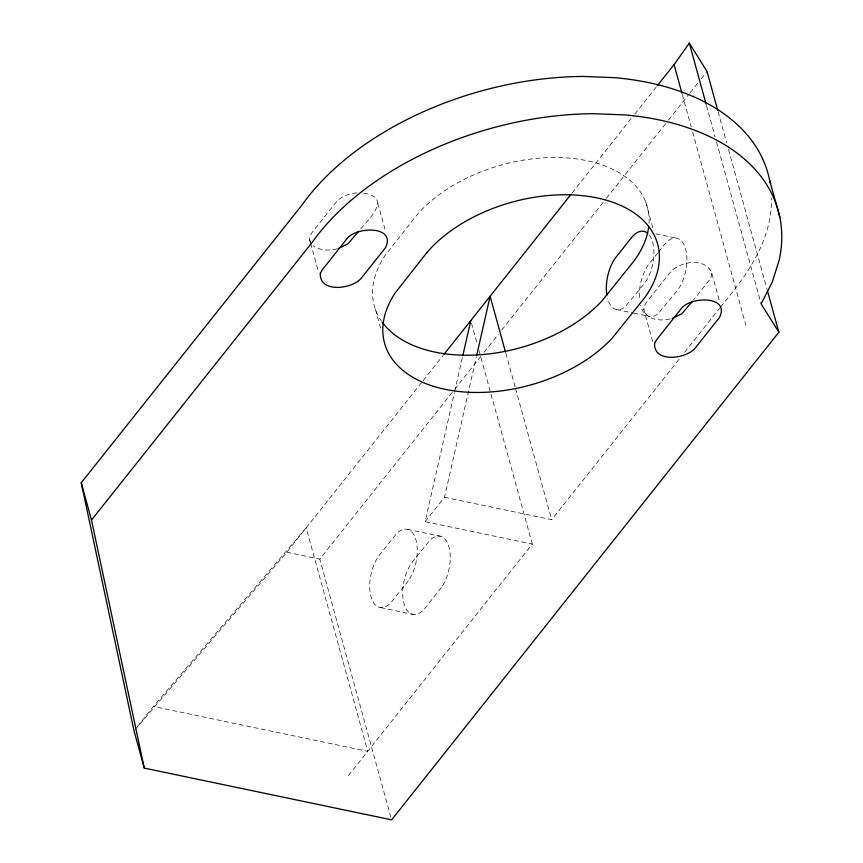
<?xml version="1.0" encoding="UTF-8"?>
<svg xmlns="http://www.w3.org/2000/svg" width="863" height="863" viewBox="0 0 863 863"><rect width="100%" height="100%" fill="white"/><g stroke="black" fill="none" stroke-linecap="round" stroke-linejoin="round"><path stroke-width="0.65" stroke-dasharray="4.32 3.24" d="M310.281 242.061L309.569 239.493L310.065 235.998L312.028 232.546L336.236 202.071C341.468 196.203 349.407 193.344 357.12 192.913M363.798 193.118C391.856 197.616 369.666 218.404 359.504 230.227M652.676 341.532L643.841 309.429L644.348 305.934L646.322 302.481L670.529 272.007C680.249 261.176 705.697 257.066 711.792 273.183L719.925 302.719M711.792 273.183L711.274 276.667L709.31 280.119L693.453 300.087M348.372 775.708L532.32 544.078L425.135 521.662L454.359 392.881M454.661 391.575L462.406 357.411M425.135 521.662L444.499 497.282L476.408 356.678M657.746 253.01L648.016 265.329A30.313 15.394 -78.2 0 0 639.666 300.842M658.566 251.985L664.24 244.801A30.313 15.394 -78.2 0 1 685.384 248.231A30.313 15.394 -78.2 0 1 677.951 289.666L658.07 313.798A30.313 15.394 -78.2 0 1 640.519 305.275M137.239 726.797L153.377 706.473L306.182 527.854L367.735 751.328L153.377 706.473M134.887 729.839L286.818 552.234L422.309 381.629M423.14 380.583L443.194 355.329M572.061 193.053L633.927 115.146M634.769 114.089L656.506 86.721M390.896 817.261L319.795 559.138L453.906 390.259M454.747 389.202L480.734 356.484M484.089 352.266L498.339 334.326M501.683 330.098L605.621 199.224M606.462 198.166L667.649 121.122M668.491 120.065L689.44 93.679M690.281 92.621L697.822 83.118M701.177 78.9L707.045 71.51M444.499 497.282L551.673 519.699L679.602 358.62M684.618 352.298L719.731 308.08M720.562 307.034C741.263 281.921 761.705 255.135 768.976 222.719A254.24 155.825 -15.4 0 0 771.511 198.414M669.99 318.943C660.939 321.112 646.452 320.389 643.841 309.429M337.109 248.824C329.127 250.831 319.893 250.702 313.01 245.685M655.858 233.841L676.97 238.253M616.538 309.547L632.374 312.859M633.69 313.129L649.515 316.441M407.358 529.321L440.335 536.214M286.818 552.234L319.795 559.138M380.669 607.617L413.647 614.521M309.569 239.493L310.572 242.794M718.113 111.715L726.689 142.848M728.48 149.331L767.067 289.418M706.495 105.513L715.082 136.699M716.517 141.888L761.134 303.862M682.299 94.499L691.241 126.969M692.676 132.168L745.88 325.329M645.643 201.683L653.42 229.936M505.869 353.399L515.179 387.185M515.535 388.479L551.673 519.699M471.478 323.215L477.207 344.003M478.997 350.497L532.32 544.078M377.821 203.312L385.61 231.564M375.394 309.353L380.702 328.62M310.637 243.355L318.415 271.608M649.041 223.269A129.072 79.105 -15.4 0 0 560.67 157.616A129.072 79.105 -15.4 0 0 416.516 215.437L385.006 255.567A129.072 79.105 -15.4 0 0 381.478 321.122M649.343 235.06A30.313 15.394 -78.2 0 1 644.974 282.762L625.092 306.904A30.313 15.394 -78.2 0 1 607.53 298.382M408.339 580.734L391.36 602.126A30.313 15.394 -78.2 0 1 370.81 595.934A30.313 15.394 -78.2 0 1 379.655 554.726L396.689 533.55A30.313 15.394 -78.2 0 1 416.203 540.842A30.313 15.394 -78.2 0 1 408.339 580.734M441.327 587.638L424.337 609.019A30.313 15.394 -78.2 0 1 403.787 602.827A30.313 15.394 -78.2 0 1 412.633 561.63L429.666 540.454A30.313 15.394 -78.2 0 1 449.181 547.746A30.313 15.394 -78.2 0 1 441.327 587.638"/><path stroke-width="1.29" d="M463.01 354.779L470.767 320.615M476.7 355.362L490.119 296.236L505.513 352.104M657.336 85.664L674.068 64.606L689.321 43.15L707.045 71.51L717.757 110.421M767.423 290.712L778.858 332.223L391.619 819.85L144.272 768.102L134.013 730.864L81.23 482.795L302.147 204.833A254.24 155.825 -15.4 0 1 582.849 76.44L614.467 77.659A254.24 155.825 -15.4 0 1 770.087 182.697M144.272 768.102L91.489 520.044L312.406 242.082A254.24 155.825 -15.4 0 1 593.108 113.689L624.726 114.898A254.24 155.825 -15.4 0 1 779.235 259.968L772.32 281.953L761.134 303.862L778.858 332.223M358.674 231.273L347.865 243.905L338.242 248.587M444.024 354.283L571.22 194.11M692.611 301.144L681.813 313.776L672.234 318.458M769.602 180.14L779.861 217.379M689.321 43.15L706.139 104.218M674.068 64.606L681.932 93.193M81.23 482.795L91.489 520.044M382.19 322.126A129.072 79.105 -15.4 0 0 484.887 354.348A129.072 79.105 -15.4 0 0 601.921 300.95L634.035 260.95A129.072 79.105 -15.4 0 0 648.685 226.991M647.725 233.323A30.313 15.394 -78.2 0 0 631.263 237.897L615.039 258.436A30.313 15.394 -78.2 0 0 606.851 295.092M320.324 273.247C319.083 293.517 352.643 289.17 361.424 277.983L385.621 247.508C396.333 225.038 354.747 226.527 346.495 239.321L322.287 269.795L320.324 273.247M654.607 343.183C653.215 363.431 686.689 359.008 695.362 347.843L719.569 317.368C730.378 294.941 688.965 296.462 680.788 309.256L656.581 339.731L654.607 343.183M426.775 252.686L395.265 292.805A129.072 79.105 -15.4 0 0 445.103 389.31A129.072 79.105 -15.4 0 0 612.18 338.188L644.294 298.188A129.072 79.105 -15.4 0 0 597.099 197.918A129.072 79.105 -15.4 0 0 426.775 252.686"/></g></svg>
